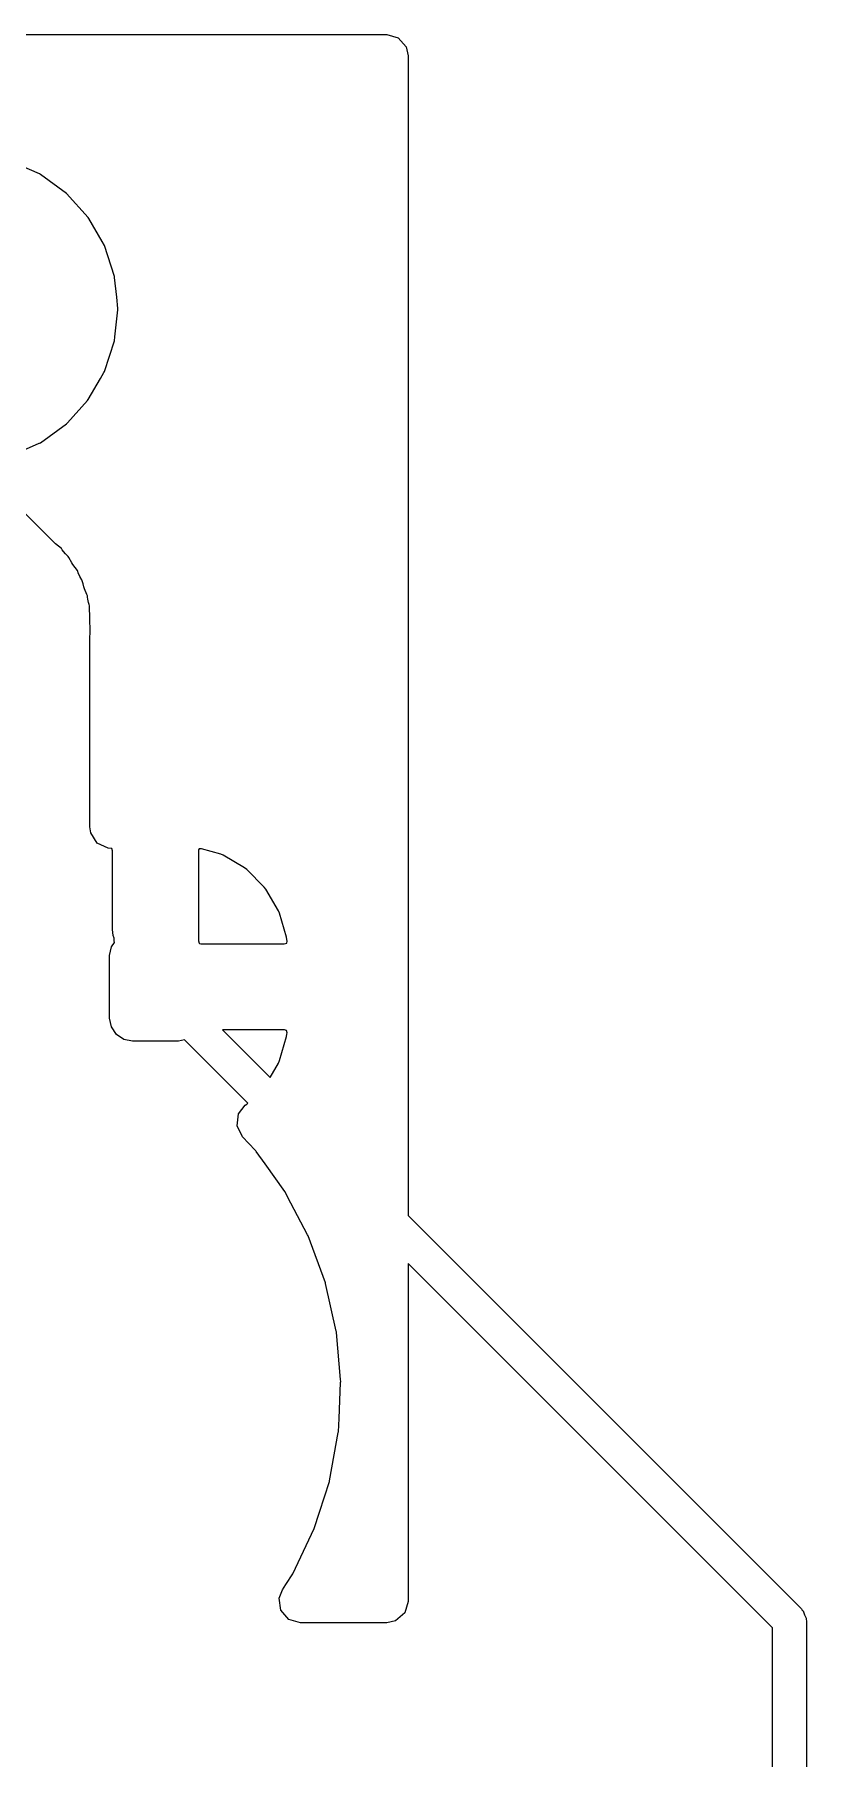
# Model space of a CAD drawing. Extents: x 3.08 to 10.86, y -3.21 to -0.59.
# Drawn here: x 4.618 to 4.7972, y -1.0059 to -0.6056 of the extents above; entities that cross this region are included whole.
import ezdxf

# ---------------------------------------------------------------- set-up
doc = ezdxf.new("R2010")
doc.units = 0
doc.header["$MEASUREMENT"] = 0
doc.layers.add('BLACK', color=7, linetype='CONTINUOUS')

msp = doc.modelspace()

# ---------------------------------------------------------------- linework, layer by layer
at = {"layer": 'BLACK', "linetype": 'CONTINUOUS'}
for p, q in [((4.60281, -0.605649), (4.69976, -0.605649)), ((4.69976, -0.605649), (4.70245, -0.606437)), ((4.70245, -0.606437), (4.70428, -0.608549)), ((4.70428, -0.608549), (4.70472, -0.61061)), ((4.70472, -0.61061), (4.70472, -0.879865)), ((4.61912, -0.638039), (4.61273, -0.635192)), ((4.61936, -0.638145), (4.61912, -0.638039)), ((4.61912, -0.638039), (4.61912, -0.638039)), ((4.62544, -0.642564), (4.61936, -0.638145)), ((4.63047, -0.648151), (4.62544, -0.642564)), ((4.6306, -0.648377), (4.63047, -0.648151)), ((4.6337, -0.653743), (4.6306, -0.648377)), ((4.63423, -0.654663), (4.6337, -0.653743)), ((4.63655, -0.661814), (4.63423, -0.654663)), ((4.63658, -0.662072), (4.63655, -0.661814)), ((4.63706, -0.666653), (4.63658, -0.662072)), ((4.63658, -0.662072), (4.63658, -0.662072)), ((4.63734, -0.669291), (4.63706, -0.666653)), ((4.63665, -0.675821), (4.63731, -0.669549)), ((4.63731, -0.669549), (4.63734, -0.669291)), ((4.63655, -0.676769), (4.63665, -0.675821)), ((4.63423, -0.683919), (4.63655, -0.676769)), ((4.63329, -0.685555), (4.6341, -0.684145)), ((4.6341, -0.684144), (4.63423, -0.683919)), ((4.6341, -0.684145), (4.6341, -0.684144)), ((4.63047, -0.690431), (4.63329, -0.685555)), ((4.62561, -0.695825), (4.6303, -0.690624)), ((4.6303, -0.690624), (4.63047, -0.690431)), ((4.6303, -0.690624), (4.6303, -0.690624)), ((4.61936, -0.700437), (4.62544, -0.696018)), ((4.62544, -0.696018), (4.62561, -0.695825)), ((4.61912, -0.700543), (4.61936, -0.700437)), ((4.61249, -0.703496), (4.61905, -0.700576)), ((4.61905, -0.700576), (4.61912, -0.700543)), ((4.61912, -0.700543), (4.61912, -0.700543)), ((4.62254, -0.723601), (4.61061, -0.711663)), ((4.62289, -0.723916), (4.62254, -0.723601)), ((4.62423, -0.725026), (4.62289, -0.723916)), ((4.62441, -0.725278), (4.62423, -0.725026)), ((4.6247, -0.725671), (4.62441, -0.725278)), ((4.62521, -0.726263), (4.6247, -0.725671)), ((4.62577, -0.726827), (4.62521, -0.726263)), ((4.62593, -0.727095), (4.62577, -0.726827)), ((4.62666, -0.728325), (4.62593, -0.727095)), ((4.62593, -0.727095), (4.62593, -0.727095)), ((4.62691, -0.728715), (4.62666, -0.728325)), ((4.62794, -0.730124), (4.62691, -0.728715)), ((4.62823, -0.730865), (4.62794, -0.730124)), ((4.62857, -0.731564), (4.62823, -0.730865)), ((4.62862, -0.731643), (4.62857, -0.731564)), ((4.62898, -0.732251), (4.62862, -0.731643)), ((4.62926, -0.733236), (4.62898, -0.732251)), ((4.62946, -0.733922), (4.62926, -0.733236)), ((4.62961, -0.734364), (4.62946, -0.733922)), ((4.63014, -0.735692), (4.62961, -0.734364)), ((4.63014, -0.735693), (4.63014, -0.735692)), ((4.63025, -0.735983), (4.63014, -0.735693)), ((4.63029, -0.736292), (4.63025, -0.735983)), ((4.63035, -0.736774), (4.63029, -0.736292)), ((4.63051, -0.737536), (4.63035, -0.736774)), ((4.63065, -0.738002), (4.63051, -0.737536)), ((4.63074, -0.738302), (4.63065, -0.738002)), ((4.63065, -0.738002), (4.63065, -0.738002)), ((4.63078, -0.739612), (4.63074, -0.738302)), ((4.63079, -0.740042), (4.63078, -0.739612)), ((4.63083, -0.740508), (4.63079, -0.740042)), ((4.63085, -0.740665), (4.63083, -0.740508)), ((4.63085, -0.741764), (4.63085, -0.740665)), ((4.63085, -0.74192), (4.63085, -0.741764)), ((4.6309, -0.743502), (4.63085, -0.74192)), ((4.63093, -0.7446), (4.6309, -0.743502)), ((4.63085, -0.745336), (4.63087, -0.744895)), ((4.63085, -0.789642), (4.63085, -0.745336)), ((4.63087, -0.744895), (4.63093, -0.7446)), ((4.63105, -0.79104), (4.63085, -0.789642)), ((4.63256, -0.793391), (4.63105, -0.79104)), ((4.6351, -0.794552), (4.63256, -0.793391)), ((4.63591, -0.794668), (4.6351, -0.794552)), ((4.63606, -0.795201), (4.63591, -0.794668)), ((4.63606, -0.813483), (4.63606, -0.795201)), ((4.65619, -0.794688), (4.65606, -0.794974)), ((4.65606, -0.794974), (4.65606, -0.816058)), ((4.65675, -0.794687), (4.65619, -0.794688)), ((4.66121, -0.795984), (4.65675, -0.794687)), ((4.66178, -0.79623), (4.66121, -0.795984)), ((4.66675, -0.799167), (4.66178, -0.79623)), ((4.66724, -0.799547), (4.66675, -0.799167)), ((4.67132, -0.803628), (4.66724, -0.799547)), ((4.6717, -0.804118), (4.67132, -0.803628)), ((4.67464, -0.809086), (4.6717, -0.804118)), ((4.67488, -0.809654), (4.67464, -0.809086)), ((4.67651, -0.815253), (4.67488, -0.809654)), ((4.63584, -0.817454), (4.63652, -0.816438)), ((4.63626, -0.814867), (4.63606, -0.813483)), ((4.63644, -0.815493), (4.63626, -0.814867)), ((4.63649, -0.816058), (4.63644, -0.815493)), ((4.63652, -0.816438), (4.63649, -0.816058)), ((4.65606, -0.816058), (4.65624, -0.816658)), ((4.6766, -0.815749), (4.67651, -0.815253)), ((4.67655, -0.816601), (4.67663, -0.816142)), ((4.67663, -0.816142), (4.6766, -0.815749)), ((4.63543, -0.819488), (4.63584, -0.817454)), ((4.63543, -0.834055), (4.63543, -0.819488)), ((4.65624, -0.816658), (4.65629, -0.816706)), ((4.65629, -0.816706), (4.6566, -0.816772)), ((4.6566, -0.816772), (4.67597, -0.816772)), ((4.67597, -0.816772), (4.67655, -0.816601)), ((4.63584, -0.836089), (4.63543, -0.834055)), ((4.63699, -0.837813), (4.63584, -0.836089)), ((4.63871, -0.838966), (4.63699, -0.837813)), ((4.64075, -0.83937), (4.63871, -0.838966)), ((4.65138, -0.83937), (4.64075, -0.83937)), ((4.65281, -0.839085), (4.65138, -0.83937)), ((4.66748, -0.853755), (4.65281, -0.839085)), ((4.67605, -0.836772), (4.66163, -0.836772)), ((4.66163, -0.836772), (4.67266, -0.847801)), ((4.67488, -0.843889), (4.67651, -0.83829)), ((4.6765, -0.836889), (4.67605, -0.836772)), ((4.67662, -0.837483), (4.6765, -0.836889)), ((4.67651, -0.83829), (4.6766, -0.837794)), ((4.6766, -0.837794), (4.67662, -0.837483)), ((4.67266, -0.847801), (4.67464, -0.844458)), ((4.67464, -0.844458), (4.67488, -0.843889)), ((4.66505, -0.85907), (4.66535, -0.85629)), ((4.66535, -0.85629), (4.66689, -0.854265)), ((4.66689, -0.854265), (4.66724, -0.853996)), ((4.66724, -0.853996), (4.66748, -0.853755)), ((4.6663, -0.861568), (4.66505, -0.85907)), ((4.66924, -0.864716), (4.6663, -0.861568)), ((4.66935, -0.864836), (4.66924, -0.864716)), ((4.66924, -0.864716), (4.66924, -0.864716)), ((4.66945, -0.86497), (4.66935, -0.864836)), ((4.66945, -0.864971), (4.66945, -0.86497)), ((4.67151, -0.86787), (4.66945, -0.864971)), ((4.67609, -0.874313), (4.67151, -0.86787)), ((4.6775, -0.876991), (4.67609, -0.874313)), ((4.68136, -0.884311), (4.6775, -0.876991)), ((4.70472, -0.879865), (4.79607, -0.97121)), ((4.68151, -0.884598), (4.68136, -0.884311)), ((4.68552, -0.895509), (4.68151, -0.884598)), ((4.78935, -0.975625), (4.70472, -0.891001)), ((4.70472, -0.891001), (4.70472, -0.969449)), ((4.68556, -0.89567), (4.68552, -0.895509)), ((4.68802, -0.906695), (4.68556, -0.89567)), ((4.68556, -0.89567), (4.68556, -0.89567)), ((4.68806, -0.906856), (4.68802, -0.906695)), ((4.68807, -0.90702), (4.68806, -0.906856)), ((4.68903, -0.917968), (4.68807, -0.90702)), ((4.68868, -0.927027), (4.68906, -0.918602)), ((4.68907, -0.918438), (4.68903, -0.917968)), ((4.68906, -0.918602), (4.68907, -0.918438)), ((4.68906, -0.918602), (4.68906, -0.918602)), ((4.68854, -0.930053), (4.68868, -0.927027)), ((4.68758, -0.935428), (4.68852, -0.930214)), ((4.68852, -0.930214), (4.68854, -0.930053)), ((4.68852, -0.930214), (4.68852, -0.930214)), ((4.68649, -0.941495), (4.68758, -0.935428)), ((4.68416, -0.948748), (4.68644, -0.941652)), ((4.68644, -0.941652), (4.68649, -0.941495)), ((4.68644, -0.941652), (4.68644, -0.941652)), ((4.67794, -0.963068), (4.68293, -0.952565)), ((4.68293, -0.952565), (4.68416, -0.948748)), ((4.67637, -0.9655), (4.67794, -0.963068)), ((4.67481, -0.968743), (4.67556, -0.966747)), ((4.67556, -0.966747), (4.67637, -0.9655)), ((4.6752, -0.97151), (4.67481, -0.968743)), ((4.67703, -0.973622), (4.6752, -0.97151)), ((4.70394, -0.972131), (4.70182, -0.973961)), ((4.70472, -0.969449), (4.70394, -0.972131)), ((4.79607, -0.97121), (4.79621, -0.971493)), ((4.79621, -0.971493), (4.79647, -0.97168)), ((4.79647, -0.97168), (4.79676, -0.972557)), ((4.79676, -0.972557), (4.79717, -0.973378)), ((4.67972, -0.974409), (4.67703, -0.973622)), ((4.69976, -0.974409), (4.67972, -0.974409)), ((4.70182, -0.973961), (4.69976, -0.974409)), ((4.78935, -1.21356), (4.78935, -0.975625)), ((4.79717, -0.973378), (4.79712, -0.973692)), ((4.79712, -0.973692), (4.79722, -0.973994)), ((4.79722, -0.973994), (4.79722, -1.21341))]:
    msp.add_line(p, q, dxfattribs=at)

doc.saveas('drawing.dxf')
